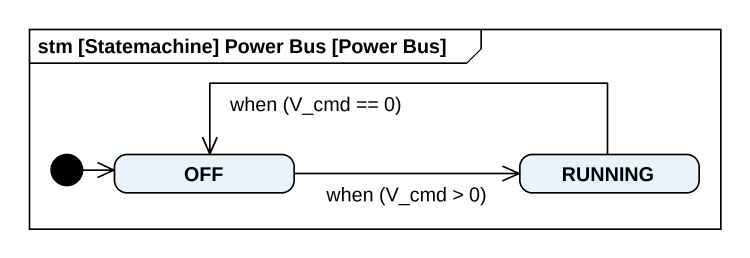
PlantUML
@startuml
mainframe stm [Statemachine] Power Bus [Power Bus]
hide empty description
state OFF
state RUNNING
[*] -right-> OFF
OFF -right-> RUNNING : when (V_cmd > 0)
RUNNING -left-> OFF : when (V_cmd == 0)
@enduml
